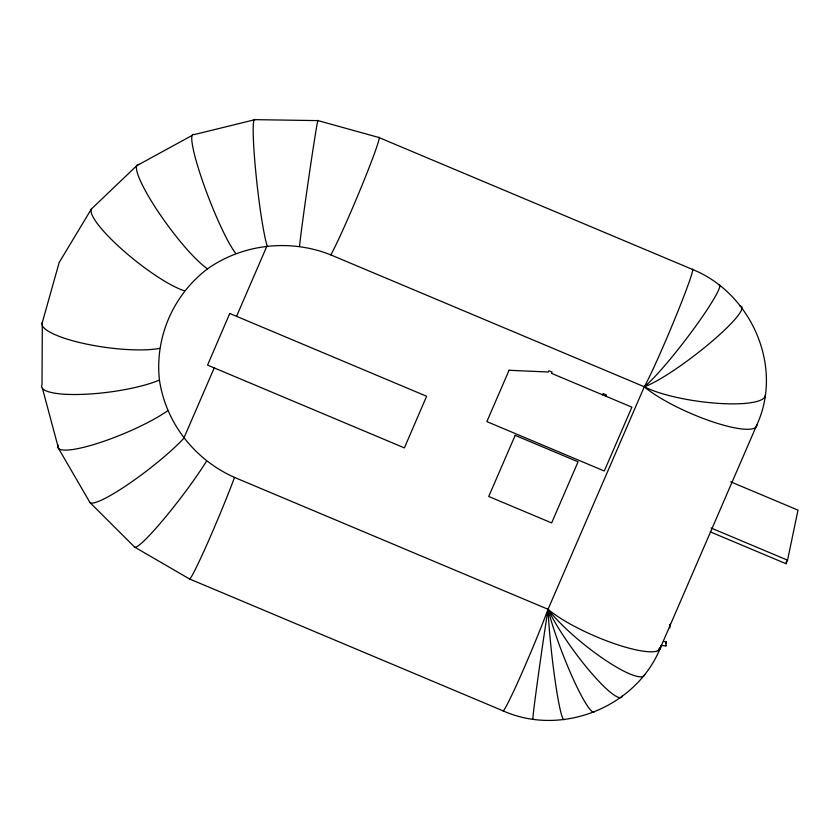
<?xml version="1.0" encoding="UTF-8"?>
<svg xmlns="http://www.w3.org/2000/svg" width="840" height="840" viewBox="0 0 840 840"><rect width="100%" height="100%" fill="white"/><g stroke="black" fill="none" stroke-linecap="round" stroke-linejoin="round"><path stroke-width="1.26" d="M192.16 135.408L136.731 165.701L91.371 209.044L59.178 262.49L42.336 322.392L42 384.678A65.657 14.101 -7.4 0 0 83.37 394.338A65.657 14.101 -7.4 0 0 159.442 380.069C154.718 337.239 173.292 294.819 207.575 268.81C243.254 243.737 290.399 238.707 330.792 254.888L644.301 386.757A65.657 14.595 23.4 0 0 712.646 421.827A65.657 14.595 23.4 0 0 756.998 424.515C783.731 366.156 750.855 292.814 692.286 269.336L378.777 137.466L318.034 120.614L255.066 119.648L194.166 134.61A65.657 8.253 68.8 0 0 203.165 182.816A65.657 8.253 68.8 0 0 235.736 253.418M665.711 643.388L666.215 641.718L665.952 645.918L660.891 645.488M710.262 531.856L786.02 563.714L786.818 559.871M786.02 563.714L787.553 560.175L798 510.143L730.663 481.814M659.411 648.154L658.235 650.654L658.613 650.255M660.282 647.388L659.652 649.078A6.458 1.186 -85.2 0 1 659.064 649.257M669.889 624.76L670.331 624.099L669.764 628.037M214.232 367.92L183.729 438.428A65.657 9.818 -37.6 0 1 128.93 483.788A65.657 9.818 -37.6 0 1 89.995 502.593L58.538 448.434L42.43 388.332M236.554 316.323L267.099 245.71A65.657 4.767 83.6 0 1 255.581 169.932A65.657 4.767 83.6 0 1 255.066 119.648M602.553 394.821L603.089 393.572L606.344 394.937L605.798 396.186M89.995 502.593L134.652 547.102L189.472 578.938L502.981 710.808A65.657 2.919 -67.2 0 0 520.695 675.727A65.657 2.919 -67.2 0 0 548.037 609.284L644.301 386.757A65.657 2.919 -67.2 0 0 675.56 317.142A65.657 2.919 -67.2 0 0 692.286 269.336M502.981 710.808C561.792 737.226 637.004 707.07 660.734 647.031L756.998 424.515M663.684 641.498L666.215 641.718M665.952 645.918L665.69 645.383M711.091 528.014L787.553 560.175M159.442 380.069C165.9 423.181 194.828 459.816 234.528 477.414L548.037 609.284A65.657 14.595 23.4 0 0 616.381 644.343A65.657 14.595 23.4 0 0 660.734 647.031M644.7 674.646A65.657 13.346 38.7 0 1 604.244 659.379A65.657 13.346 38.7 0 1 548.037 609.284A65.657 0.956 -81.8 0 0 537.611 680.411A65.657 0.956 -81.8 0 0 532.948 719.124M622.377 695.982A65.657 11.183 53.9 0 1 590.751 672.273A65.657 11.183 53.9 0 1 548.037 609.284A65.657 4.767 83.6 0 0 555.135 680.683A65.657 4.767 83.6 0 0 564.008 719.597M594.069 712.215A65.657 8.253 68.8 0 1 572.093 676.515A65.657 8.253 68.8 0 1 548.037 609.284M718.651 284.644A65.657 6.594 -52.5 0 1 694.355 328.052A65.657 6.594 -52.5 0 1 644.301 386.757A65.657 14.847 8 0 0 717.843 403.337A65.657 14.847 8 0 0 765.282 395.042M740.135 306.065A65.657 9.818 -37.6 0 1 709.674 343.319A65.657 9.818 -37.6 0 1 644.301 386.757M378.777 137.466A65.657 2.919 -67.2 0 1 362.05 185.273A65.657 2.919 -67.2 0 1 330.792 254.888M234.528 477.414A65.657 2.919 -67.2 0 1 207.197 543.858A65.657 2.919 -67.2 0 1 189.472 578.938M206.535 461.149A65.657 6.594 -52.5 0 1 164.062 518.805A65.657 6.594 -52.5 0 1 134.652 547.102M167.664 410.77A65.657 12.38 -22.6 0 1 96.59 443.678A65.657 12.38 -22.6 0 1 58.191 445.084M159.611 348.421A65.657 14.847 8 0 1 83.643 343.466A65.657 14.847 8 0 1 42.336 322.392M184.527 290.829A65.657 13.346 38.7 0 1 123.69 250.887A65.657 13.346 38.7 0 1 91.371 209.044M207.575 268.81A65.657 11.183 53.9 0 1 156.083 208.541A65.657 11.183 53.9 0 1 139.461 164.504M299.523 246.215A65.657 0.956 -81.8 0 1 309.781 170.772A65.657 0.956 -81.8 0 1 318.034 120.614M229.772 313.467L207.553 365.106L404.387 447.899L426.605 396.26L229.772 313.467M509.072 370.272L486.864 421.606L604.286 470.999L631.9 407.169L551.554 373.37L552.09 372.12L548.846 370.755L548.3 372.005L509.072 370.272M515.172 435.351L488.733 496.471L551.628 522.921L578.067 461.811L515.172 435.351"/></g></svg>
